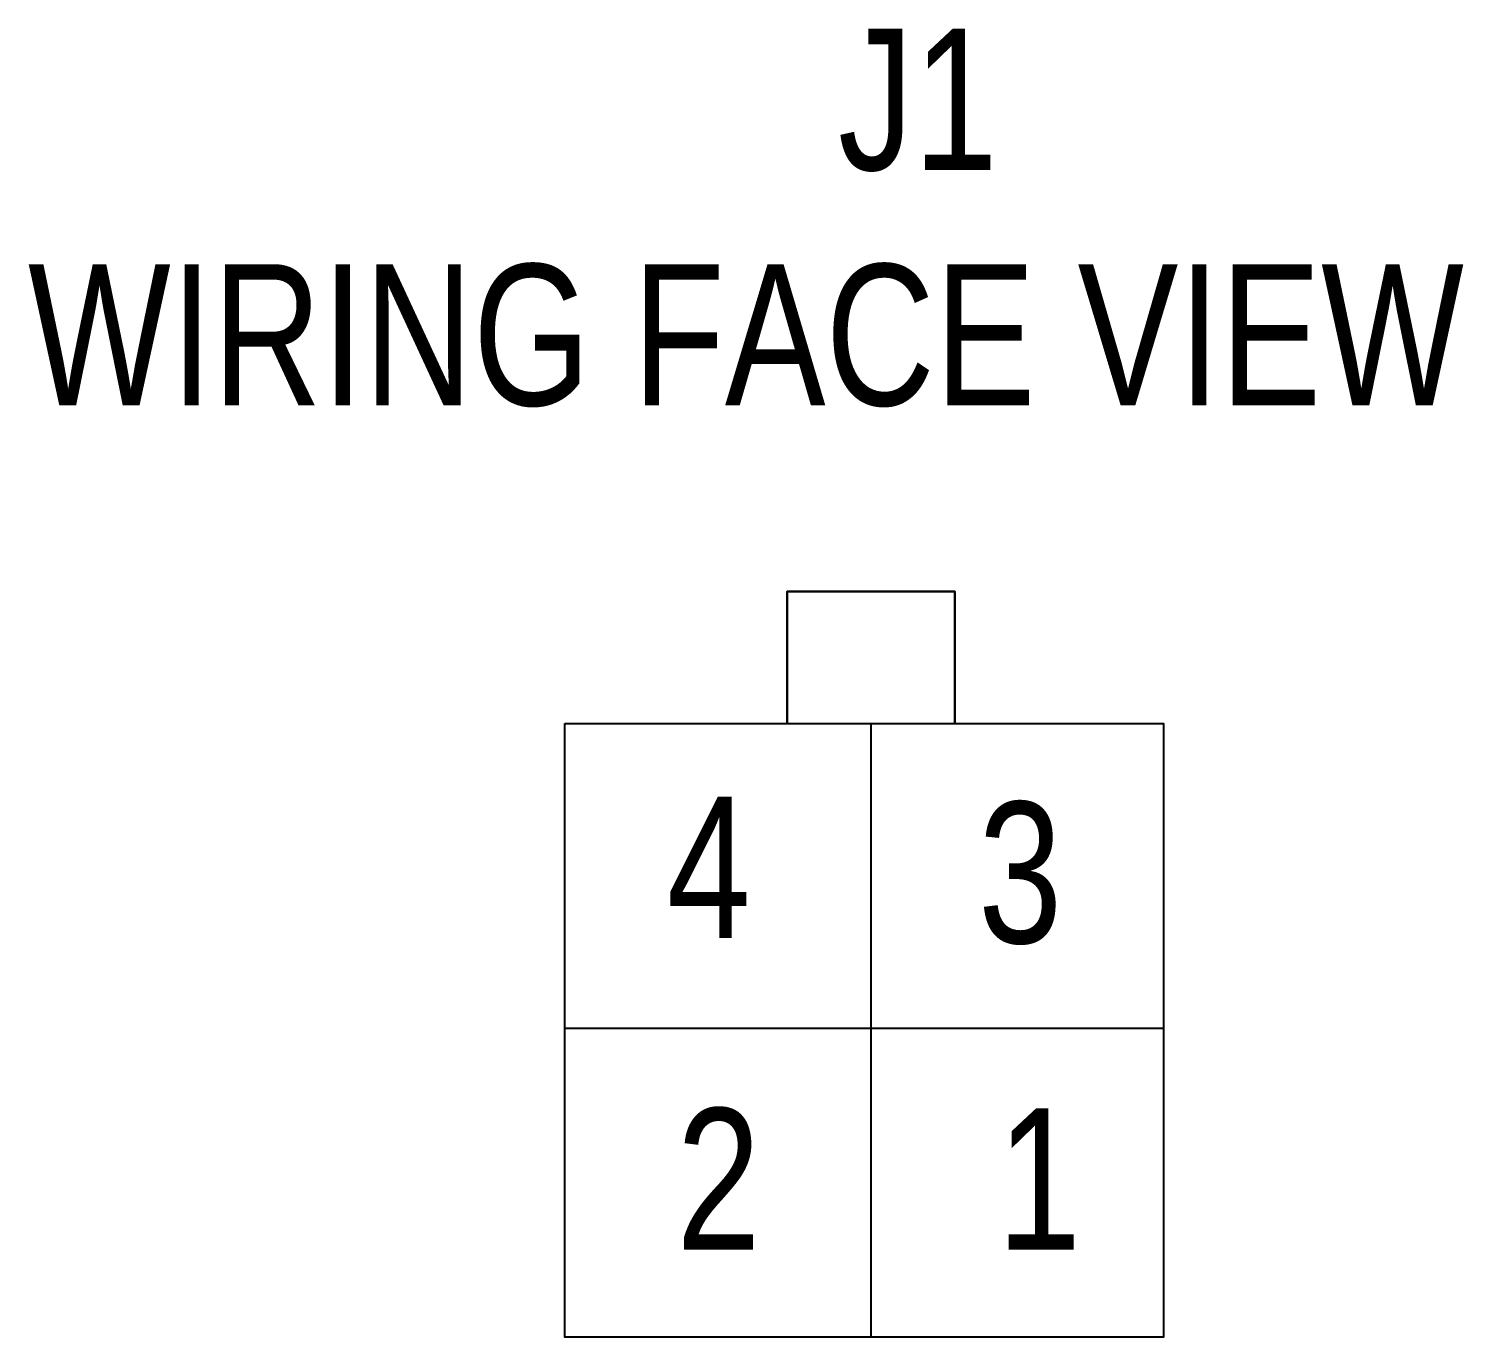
# Model space of a CAD drawing. Extents: x 0 to 768, y 0 to 246.
# Drawn here: x 14.871 to 16.395, y 5.547 to 6.936 of the extents above; entities that cross this region are included whole.
import ezdxf

# ---------------------------------------------------------------- set-up
doc = ezdxf.new("R2010")
doc.units = 0
doc.header["$LTSCALE"] = 1.21
doc.header["$MEASUREMENT"] = 0
doc.styles.get("Standard").update_dxf_attribs({"font": 'txt', "width": 0.8})

msp = doc.modelspace()

# ---------------------------------------------------------------- linework, layer by layer
for p, q in [((15.76569, 6.19845), (15.76569, 5.54667)), ((15.44064, 5.87505), (16.07623, 5.87505))]:
    msp.add_line(p, q)
for points in [[(15.67674, 6.19845), (15.67674, 6.19845), (15.67674, 6.33866), (15.67674, 6.33866)], [(15.67674, 6.33866), (15.85465, 6.33866), (15.85465, 6.33866), (15.67674, 6.33866)], [(15.85465, 6.33866), (15.85465, 6.33866), (15.85465, 6.19845), (15.85465, 6.19845)], [(15.44064, 6.19845), (16.07623, 6.19845), (16.07623, 5.54667), (15.44064, 5.54667)]]:
    msp.add_lwpolyline(points, close=True)

# ---------------------------------------------------------------- texts
at = {"char_height": 0.15, "attachment_point": 1}
for s, width, heights, insert in [('\\pi0.87291;J1 \\P\\pi0.012912;WIRING FACE VIEW', 1.9058247, [0.61663], (14.85787, 6.93615)), ('\\pi0.059575;4 ', 0.1991501, [0.03413], (15.48933, 6.12056)), ('\\pi0.059575;3 ', 0.1991501, [0.03413], (15.82004, 6.11521)), ('\\pi0.059575;2 ', 0.1991501, [0.03413], (15.49971, 5.78985)), ('\\pi0.079575;1 ', 0.1991501, [0.03413], (15.82004, 5.78985))]:
    msp.add_mtext_dynamic_manual_height_columns(s, width=width, gutter_width=1, heights=heights, dxfattribs=dict(at, insert=insert))

doc.saveas('drawing.dxf')
